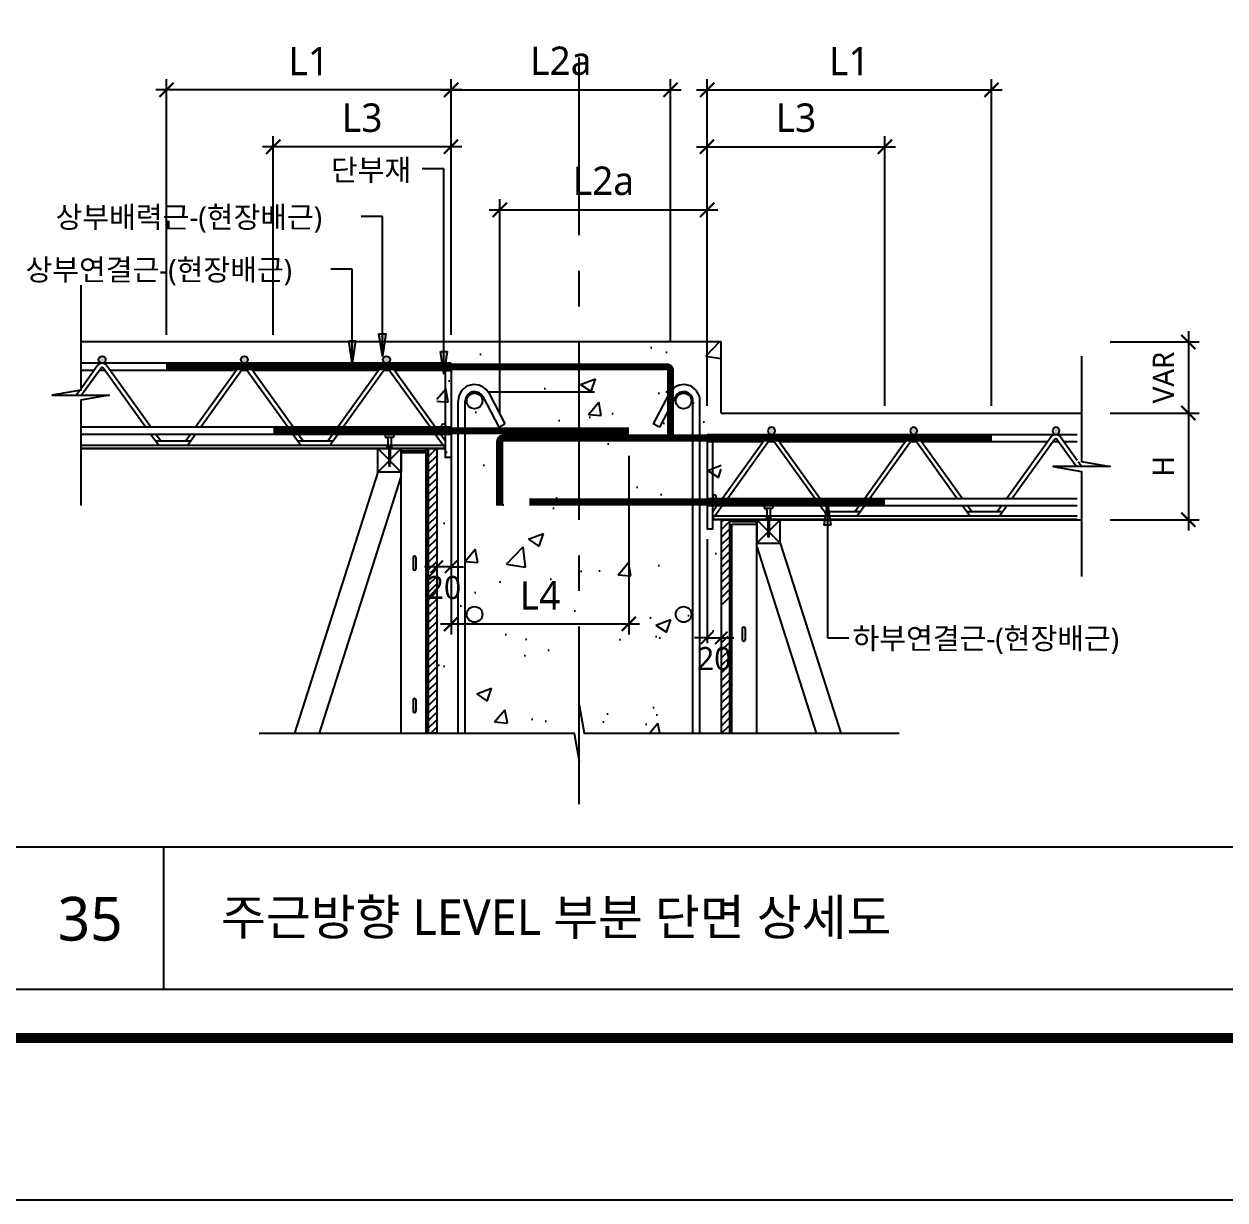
# Model space of a CAD drawing. Extents: x 10983 to 44623, y -18406 to 11294.
# Drawn here: x 31729 to 33418, y -6526 to -4873 of the extents above; entities that cross this region are included whole.
import ezdxf

# ---------------------------------------------------------------- set-up
doc = ezdxf.new("R2010")
doc.units = 0
doc.header["$LTSCALE"] = 100
doc.header["$MEASUREMENT"] = 0
doc.header["$PDMODE"] = 3
doc.header["$PDSIZE"] = 10
for name, pattern in [('CEN', [62, 60, -1, 0, -1]), ('CENTERX2', [4, 2.5, -0.5, 0.5, -0.5]), ('HID', [2.5, 1.5, -1]), ('HIDDEN', [0.375, 0.25, -0.125])]:
    doc.linetypes.add(name, pattern=pattern)
doc.layers.get('0').update_dxf_attribs({"linetype": 'CONTINUOUS'})
doc.layers.get('Defpoints').update_dxf_attribs({"color": 165, "linetype": 'CONTINUOUS'})
for name, color, linetype in [('-비콘 단부', 7, 'CONTINUOUS'), ('DECK-CEN', 1, 'CEN'), ('DECK-CON', 2, 'CONTINUOUS'), ('DECK-DIM', 255, 'CONTINUOUS'), ('DECK-ETC STEEL', 6, 'CONTINUOUS'), ('DECK-HATCH', 251, 'CONTINUOUS'), ('DECK-JOINT BAR', 4, 'HIDDEN'), ('DECK-LATTICE', 7, 'CONTINUOUS'), ('DECK-PG', 4, 'CONTINUOUS'), ('DECK-RC', 251, 'CONTINUOUS'), ('DECK-RC(ETC)', 252, 'CONTINUOUS'), ('DECK-TABLE', 7, 'CONTINUOUS'), ('DECK-TEXT', 7, 'CONTINUOUS'), ('DECK-TITLE TEXT', 3, 'CONTINUOUS'), ('DECK-TRANS', 3, 'CONTINUOUS'), ('form', 7, 'CONTINUOUS')]:
    doc.layers.add(name, color=color, linetype=linetype)
doc.styles.add('SY Panel', font='malgun.ttf')
doc.styles.add('VICON TEXT', font='malgun.ttf')
doc.dimstyles.new('STDECK-DIM', dxfattribs={"dimtxt": 35, "dimasz": 20, "dimexe": 15, "dimexo": 40, "dimgap": 10, "dimtad": 1, "dimdec": 0, "dimtxsty": 'SY Panel', "dimblk": 'ARCHTICK', "dimcen": 2.5, "dimdle": 15, "dimclrd": 7, "dimclre": 7, "dimclrt": 6, "dimadec": 0, "dimazin": 0, "dimtfac": 1, "dimtdec": 0, "dimtmove": 0, "dimatfit": 3, "dimldrblk": 'ARCHTICK', "dimfxl": 1, "dimarcsym": 0})
doc.dimstyles.new('STDECK-DIM 2', dxfattribs={"dimscale": 2.5, "dimtxt": 12, "dimasz": 7, "dimexe": 3, "dimexo": 3, "dimgap": 3, "dimtad": 1, "dimdec": 0, "dimlunit": 6, "dimtxsty": 'VICON TEXT', "dimblk": 'ARCHTICK', "dimcen": 2.5, "dimclrd": 7, "dimclre": 7, "dimclrt": 6, "dimadec": 0, "dimazin": 0, "dimtfac": 1, "dimtdec": 0, "dimtix": 1, "dimtmove": 0, "dimatfit": 3, "dimfxl": 1, "dimarcsym": 0})

# ---------------------------------------------------------------- blocks, each defined once
blk = doc.blocks.new('_ArchTick')
at = {"color": 0, "linetype": 'ByBlock', "const_width": 0.15}
blk.add_lwpolyline([(-0.5, -0.5), (0.5, 0.5)], dxfattribs=at)
blk = doc.blocks.new('*D138')
at = {"layer": 'DECK-DIM', "color": 7, "lineweight": -2}
for p, q in [((32079.5, -5309.9), (32079.5, -5030.5)), ((32329.5, -5309.9), (32329.5, -5030.5)), ((32344.5, -5045.5), (32064.5, -5045.5))]:
    blk.add_line(p, q, dxfattribs=at)
at = {"layer": 'Defpoints', "color": 0, "ltscale": 0.5}
for p in [(32079.5, -5045.5), (32079.5, -5349.9), (32329.5, -5349.9)]:
    blk.add_point(p, dxfattribs=at)
at = {"layer": 'DECK-DIM', "color": 7, "lineweight": -2, "ltscale": 0.5, "xscale": 20, "yscale": 20, "zscale": 20, "rotation": 180}
blk.add_blockref('_ArchTick', (32079.5, -5045.5), dxfattribs=at)
at = {"layer": 'DECK-DIM', "color": 7, "lineweight": -2, "ltscale": 0.5, "xscale": 20, "yscale": 20, "zscale": 20}
blk.add_blockref('_ArchTick', (32329.5, -5045.5), dxfattribs=at)
at = {"layer": 'DECK-DIM', "color": 6, "ltscale": 0.5, "insert": (32204.5, -5004.9), "char_height": 40, "attachment_point": 5, "style": 'SY Panel'}
blk.add_mtext('L3', dxfattribs=at)
blk = doc.blocks.new('*D139')
at = {"layer": 'DECK-DIM', "color": 7, "lineweight": -2}
for p, q in [((31929.5, -5309.9), (31929.5, -4950.5)), ((32329.5, -5309.9), (32329.5, -4950.5)), ((32344.5, -4965.5), (31914.5, -4965.5))]:
    blk.add_line(p, q, dxfattribs=at)
at = {"layer": 'Defpoints', "color": 0, "ltscale": 0.5}
for p in [(31929.5, -4965.5), (31929.5, -5349.9), (32329.5, -5349.9)]:
    blk.add_point(p, dxfattribs=at)
at = {"layer": 'DECK-DIM', "color": 7, "lineweight": -2, "ltscale": 0.5, "xscale": 20, "yscale": 20, "zscale": 20, "rotation": 180}
blk.add_blockref('_ArchTick', (31929.5, -4965.5), dxfattribs=at)
at = {"layer": 'DECK-DIM', "color": 7, "lineweight": -2, "ltscale": 0.5, "xscale": 20, "yscale": 20, "zscale": 20}
blk.add_blockref('_ArchTick', (32329.5, -4965.5), dxfattribs=at)
at = {"layer": 'DECK-DIM', "color": 6, "ltscale": 0.5, "insert": (32129.5, -4925.1), "char_height": 40, "attachment_point": 5, "style": 'SY Panel'}
blk.add_mtext('L1', dxfattribs=at)
blk = doc.blocks.new('*D140')
at = {"layer": 'DECK-DIM', "color": 7, "lineweight": -2}
for p, q in [((32689.5, -5409.9), (32689.5, -5030.5)), ((32939.5, -5409.9), (32939.5, -5030.5)), ((32674.5, -5045.5), (32954.5, -5045.5))]:
    blk.add_line(p, q, dxfattribs=at)
at = {"layer": 'Defpoints', "color": 0, "ltscale": 0.5}
for p in [(32939.5, -5045.5), (32689.5, -5449.9), (32939.5, -5449.9)]:
    blk.add_point(p, dxfattribs=at)
at = {"layer": 'DECK-DIM', "color": 7, "lineweight": -2, "ltscale": 0.5, "xscale": 20, "yscale": 20, "zscale": 20, "rotation": 180}
blk.add_blockref('_ArchTick', (32689.5, -5045.5), dxfattribs=at)
at = {"layer": 'DECK-DIM', "color": 7, "lineweight": -2, "ltscale": 0.5, "xscale": 20, "yscale": 20, "zscale": 20}
blk.add_blockref('_ArchTick', (32939.5, -5045.5), dxfattribs=at)
at = {"layer": 'DECK-DIM', "color": 6, "ltscale": 0.5, "insert": (32814.5, -5004.9), "char_height": 40, "attachment_point": 5, "style": 'SY Panel'}
blk.add_mtext('L3', dxfattribs=at)
blk = doc.blocks.new('*D141')
at = {"layer": 'DECK-DIM', "color": 7, "lineweight": -2}
for p, q in [((32689.5, -5409.9), (32689.5, -4950.5)), ((33089.5, -5409.9), (33089.5, -4950.5)), ((32674.5, -4965.5), (33104.5, -4965.5))]:
    blk.add_line(p, q, dxfattribs=at)
at = {"layer": 'Defpoints', "color": 0, "ltscale": 0.5}
for p in [(33089.5, -4965.5), (32689.5, -5449.9), (33089.5, -5449.9)]:
    blk.add_point(p, dxfattribs=at)
at = {"layer": 'DECK-DIM', "color": 7, "lineweight": -2, "ltscale": 0.5, "xscale": 20, "yscale": 20, "zscale": 20, "rotation": 180}
blk.add_blockref('_ArchTick', (32689.5, -4965.5), dxfattribs=at)
at = {"layer": 'DECK-DIM', "color": 7, "lineweight": -2, "ltscale": 0.5, "xscale": 20, "yscale": 20, "zscale": 20}
blk.add_blockref('_ArchTick', (33089.5, -4965.5), dxfattribs=at)
at = {"layer": 'DECK-DIM', "color": 6, "ltscale": 0.5, "insert": (32889.5, -4925.1), "char_height": 40, "attachment_point": 5, "style": 'SY Panel'}
blk.add_mtext('L1', dxfattribs=at)
blk = doc.blocks.new('*D142')
at = {"layer": 'DECK-DIM', "color": 7, "lineweight": -2}
for p, q in [((33366.2, -5304.9), (33366.2, -5434.9)), ((33256.2, -5319.9), (33381.2, -5319.9)), ((33256.2, -5419.9), (33381.2, -5419.9))]:
    blk.add_line(p, q, dxfattribs=at)
at = {"layer": 'Defpoints', "color": 0, "ltscale": 0.5}
for p in [(33216.2, -5319.9), (33216.2, -5419.9), (33366.2, -5419.9)]:
    blk.add_point(p, dxfattribs=at)
at = {"layer": 'DECK-DIM', "color": 7, "lineweight": -2, "ltscale": 0.5, "xscale": 20, "yscale": 20, "zscale": 20}
for p, rotation in [((33366.2, -5319.9), 90), ((33366.2, -5419.9), 270)]:
    blk.add_blockref('_ArchTick', p, dxfattribs=dict(at, rotation=rotation))
at = {"layer": 'DECK-DIM', "color": 6, "ltscale": 0.5, "insert": (33331.2, -5369.9), "char_height": 30, "attachment_point": 5, "rotation": 90, "style": 'SY Panel'}
blk.add_mtext('VAR', dxfattribs=at)
blk = doc.blocks.new('*D143')
at = {"layer": 'DECK-DIM', "color": 7, "lineweight": -2}
for p, q in [((32689.5, -5597.4), (32689.5, -5743.5)), ((32709.5, -5597.4), (32709.5, -5743.5)), ((32689.5, -5736), (32672, -5736)), ((32689.5, -5736), (32709.5, -5736)), ((32709.5, -5736), (32727, -5736))]:
    blk.add_line(p, q, dxfattribs=at)
at = {"layer": 'Defpoints', "color": 0, "ltscale": 0.5}
for p in [(32689.5, -5589.9), (32709.5, -5589.9), (32709.5, -5736)]:
    blk.add_point(p, dxfattribs=at)
at = {"layer": 'DECK-DIM', "color": 7, "lineweight": -2, "ltscale": 0.5, "xscale": 17.5, "yscale": 17.5, "zscale": 17.5}
blk.add_blockref('_ArchTick', (32689.5, -5736), dxfattribs=at)
at = {"layer": 'DECK-DIM', "color": 7, "lineweight": -2, "ltscale": 0.5, "xscale": 17.5, "yscale": 17.5, "zscale": 17.5, "rotation": 180}
blk.add_blockref('_ArchTick', (32709.5, -5736), dxfattribs=at)
at = {"layer": 'DECK-DIM', "color": 6, "ltscale": 0.5, "insert": (32699.5, -5765.3), "char_height": 32.5, "attachment_point": 5, "style": 'VICON TEXT'}
blk.add_mtext('20', dxfattribs=at)
blk = doc.blocks.new('*D144')
at = {"layer": 'DECK-DIM', "color": 7, "lineweight": -2}
for p, q in [((32329.5, -5479.9), (32329.5, -5731.3)), ((32579.5, -5479.9), (32579.5, -5731.3)), ((32314.5, -5716.3), (32594.5, -5716.3))]:
    blk.add_line(p, q, dxfattribs=at)
at = {"layer": 'Defpoints', "color": 0, "ltscale": 0.5}
for p in [(32329.5, -5439.9), (32579.5, -5439.9), (32579.5, -5716.3)]:
    blk.add_point(p, dxfattribs=at)
at = {"layer": 'DECK-DIM', "color": 7, "lineweight": -2, "ltscale": 0.5, "xscale": 20, "yscale": 20, "zscale": 20, "rotation": 180}
blk.add_blockref('_ArchTick', (32329.5, -5716.3), dxfattribs=at)
at = {"layer": 'DECK-DIM', "color": 7, "lineweight": -2, "ltscale": 0.5, "xscale": 20, "yscale": 20, "zscale": 20}
blk.add_blockref('_ArchTick', (32579.5, -5716.3), dxfattribs=at)
at = {"layer": 'DECK-DIM', "color": 6, "ltscale": 0.5, "insert": (32454.5, -5676.3), "char_height": 40, "attachment_point": 5, "style": 'SY Panel'}
blk.add_mtext('L4', dxfattribs=at)
blk = doc.blocks.new('*D192')
at = {"layer": 'DECK-DIM', "color": 7, "lineweight": -2}
for p, q in [((33256.2, -5419.9), (33381.2, -5419.9)), ((33366.2, -5404.9), (33366.2, -5584.9)), ((33256.2, -5569.9), (33381.2, -5569.9))]:
    blk.add_line(p, q, dxfattribs=at)
at = {"layer": 'Defpoints', "color": 0, "ltscale": 0.5}
for p in [(33216.2, -5419.9), (33216.2, -5569.9), (33366.2, -5569.9)]:
    blk.add_point(p, dxfattribs=at)
at = {"layer": 'DECK-DIM', "color": 7, "lineweight": -2, "ltscale": 0.5, "xscale": 20, "yscale": 20, "zscale": 20}
for p, rotation in [((33366.2, -5419.9), 90), ((33366.2, -5569.9), 270)]:
    blk.add_blockref('_ArchTick', p, dxfattribs=dict(at, rotation=rotation))
at = {"layer": 'DECK-DIM', "color": 6, "ltscale": 0.5, "insert": (33331.2, -5494.9), "char_height": 30, "attachment_point": 5, "rotation": 90, "style": 'SY Panel'}
blk.add_mtext('H', dxfattribs=at)
blk = doc.blocks.new('*D193')
at = {"layer": 'DECK-DIM', "color": 7, "lineweight": -2}
for p, q in [((32309.5, -5497.4), (32309.5, -5643.5)), ((32329.5, -5497.4), (32329.5, -5643.5)), ((32309.5, -5636), (32292, -5636)), ((32329.5, -5636), (32309.5, -5636)), ((32329.5, -5636), (32347, -5636))]:
    blk.add_line(p, q, dxfattribs=at)
at = {"layer": 'Defpoints', "color": 0, "ltscale": 0.5}
for p in [(32309.5, -5489.9), (32329.5, -5489.9), (32309.5, -5636)]:
    blk.add_point(p, dxfattribs=at)
at = {"layer": 'DECK-DIM', "color": 7, "lineweight": -2, "ltscale": 0.5, "xscale": 17.5, "yscale": 17.5, "zscale": 17.5}
blk.add_blockref('_ArchTick', (32309.5, -5636), dxfattribs=at)
at = {"layer": 'DECK-DIM', "color": 7, "lineweight": -2, "ltscale": 0.5, "xscale": 17.5, "yscale": 17.5, "zscale": 17.5, "rotation": 180}
blk.add_blockref('_ArchTick', (32329.5, -5636), dxfattribs=at)
at = {"layer": 'DECK-DIM', "color": 6, "ltscale": 0.5, "insert": (32319.5, -5665.3), "char_height": 32.5, "attachment_point": 5, "style": 'VICON TEXT'}
blk.add_mtext('20', dxfattribs=at)
blk = doc.blocks.new('*D213')
at = {"layer": 'DECK-DIM', "color": 7, "lineweight": -2}
for p, q in [((32329.5, -5309.9), (32329.5, -4950.5)), ((32638.1, -5319.9), (32638.1, -4950.5)), ((32314.5, -4965.5), (32653.1, -4965.5))]:
    blk.add_line(p, q, dxfattribs=at)
at = {"layer": 'Defpoints', "color": 0, "ltscale": 0.5}
for p in [(32638.1, -4965.5), (32329.5, -5349.9), (32638.1, -5359.9)]:
    blk.add_point(p, dxfattribs=at)
at = {"layer": 'DECK-DIM', "color": 7, "lineweight": -2, "ltscale": 0.5, "xscale": 20, "yscale": 20, "zscale": 20, "rotation": 180}
blk.add_blockref('_ArchTick', (32329.5, -4965.5), dxfattribs=at)
at = {"layer": 'DECK-DIM', "color": 7, "lineweight": -2, "ltscale": 0.5, "xscale": 20, "yscale": 20, "zscale": 20}
blk.add_blockref('_ArchTick', (32638.1, -4965.5), dxfattribs=at)
at = {"layer": 'DECK-DIM', "color": 6, "ltscale": 0.5, "insert": (32483.8, -4924.9), "char_height": 40, "attachment_point": 5, "style": 'SY Panel'}
blk.add_mtext('L2a', dxfattribs=at)
blk = doc.blocks.new('*D214')
at = {"layer": 'DECK-DIM', "color": 7, "lineweight": -2}
for p, q in [((32397.9, -5419.9), (32397.9, -5119.3)), ((32689.5, -5409.9), (32689.5, -5119.3)), ((32382.9, -5134.3), (32704.5, -5134.3))]:
    blk.add_line(p, q, dxfattribs=at)
at = {"layer": 'Defpoints', "color": 0, "ltscale": 0.5}
for p in [(32689.5, -5134.3), (32689.5, -5449.9), (32397.9, -5459.9)]:
    blk.add_point(p, dxfattribs=at)
at = {"layer": 'DECK-DIM', "color": 7, "lineweight": -2, "ltscale": 0.5, "xscale": 20, "yscale": 20, "zscale": 20, "rotation": 180}
blk.add_blockref('_ArchTick', (32397.9, -5134.3), dxfattribs=at)
at = {"layer": 'DECK-DIM', "color": 7, "lineweight": -2, "ltscale": 0.5, "xscale": 20, "yscale": 20, "zscale": 20}
blk.add_blockref('_ArchTick', (32689.5, -5134.3), dxfattribs=at)
at = {"layer": 'DECK-DIM', "color": 6, "ltscale": 0.5, "insert": (32543.7, -5093.6), "char_height": 40, "attachment_point": 5, "style": 'SY Panel'}
blk.add_mtext('L2a', dxfattribs=at)
blk = doc.blocks.new('tg3')
at = {"layer": 'DECK-TRANS', "ltscale": 0.5}
h = blk.add_hatch(color=3, dxfattribs=at)
h.dxf.hatch_style = 1
h.paths.add_polyline_path([(6018.8, 42141.7, 1), (6008.8, 42141.7, 0.399881), (6013.6, 42136.7), (6014.1, 42136.7, 0.399881)])
h.paths.add_polyline_path([(6208.9, 42141.7, 1), (6218.9, 42141.7, 1)])
h.paths.add_polyline_path([(6418.8, 42141.7, 1), (6408.8, 42141.7, 0.399881), (6413.6, 42136.7), (6414.1, 42136.7, 0.399881)])
at = {"layer": '-비콘 단부', "color": 116, "ltscale": 0.5}
blk.add_lwpolyline([(6496.5, 42046.7), (6496.5, 42126.7), (6504.5, 42126.7), (6504.5, 42004), (6496.5, 42004), (6496.5, 42036.7)], dxfattribs=at)
blk.add_circle((6494, 42049.2), 2.5, dxfattribs=at)
at = {"layer": 'DECK-LATTICE', "ltscale": 0.5}
for p, q in [((6504.5, 42136.7), (5983.8, 42136.7)), ((6007.5, 42133.4), (5983.8, 42100.3)), ((6020.5, 42133.4), (6082.8, 42046.7)), ((6207.5, 42133.4), (6145.2, 42046.7)), ((6220.5, 42133.4), (6282.8, 42046.7)), ((6407.5, 42133.4), (6345.2, 42046.7)), ((6420.5, 42133.4), (6482.8, 42046.7)), ((6504.5, 42136.7), (6504.5, 42126.7)), ((6002.7, 42126.7), (5983.8, 42126.7)), ((6012.4, 42129.9), (5985, 42091.7)), ((6017.9, 42126.7), (6010.1, 42126.7)), ((6015.6, 42129.9), (6075.4, 42046.7)), ((6202.7, 42126.7), (6025.3, 42126.7)), ((6212.4, 42129.9), (6152.6, 42046.7)), ((6217.9, 42126.7), (6210.1, 42126.7)), ((6215.6, 42129.9), (6275.4, 42046.7)), ((6402.7, 42126.7), (6225.3, 42126.7)), ((6412.4, 42129.9), (6352.6, 42046.7)), ((6417.9, 42126.7), (6410.1, 42126.7)), ((6415.6, 42129.9), (6475.4, 42046.7)), ((6504.5, 42126.7), (6425.3, 42126.7)), ((5982.5, 42098.6), (5977.6, 42091.7)), ((6504.5, 42046.7), (5983.8, 42046.7)), ((6504.5, 42036.7), (5983.8, 42036.7)), ((6082.6, 42036.7), (6093.4, 42021.7)), ((6090, 42036.7), (6096.5, 42027.7)), ((6138, 42036.7), (6131.6, 42027.7)), ((6145.4, 42036.7), (6134.6, 42021.7)), ((6282.6, 42036.7), (6293.4, 42021.7)), ((6290, 42036.7), (6296.5, 42027.7)), ((6338, 42036.7), (6331.6, 42027.7)), ((6345.4, 42036.7), (6334.6, 42021.7)), ((6482.6, 42036.7), (6493.4, 42021.7)), ((6490, 42036.7), (6496.5, 42027.7)), ((6089.1, 42027.7), (6139, 42027.7)), ((6093.4, 42021.7), (6134.6, 42021.7)), ((6289.1, 42027.7), (6339, 42027.7)), ((6293.4, 42021.7), (6334.6, 42021.7))]:
    blk.add_line(p, q, dxfattribs=at)
for centre, radius in [((6014, 42128.7), 8), ((6214, 42128.7), 8), ((6414, 42128.7), 8), ((6014, 42128.7), 2), ((6214, 42128.7), 2), ((6414, 42128.7), 2)]:
    blk.add_arc(centre, radius, 35.7097, 144.2903, dxfattribs=at)
at = {"layer": 'DECK-PG', "ltscale": 0.5}
for p, q in [((5983.8, 42021.7), (6495.5, 42021.7)), ((5983.8, 42017.2), (6495.5, 42017.2)), ((5983.8, 42016.7), (6495.5, 42016.7)), ((6495.5, 42016.7), (6495.5, 42021.7))]:
    blk.add_line(p, q, dxfattribs=at)
at = {"layer": 'DECK-TRANS', "ltscale": 0.5}
for centre in [(6013.8, 42141.7), (6213.9, 42141.7), (6413.8, 42141.7)]:
    blk.add_circle(centre, 5, dxfattribs=at)

msp = doc.modelspace()

# ---------------------------------------------------------------- hatches: boundary and pattern name
at = {"linetype": 'ByBlock'}
h = msp.add_hatch(color=256, dxfattribs=at)
h.paths.add_polyline_path([(32185.8, -5318.4), (32190.5, -5318.4), (32190.5, -5349.9)])
h.paths.add_polyline_path([(32190.5, -5318.4), (32195.2, -5318.4), (32190.5, -5349.9)])
h = msp.add_hatch(color=256, dxfattribs=at)
h.paths.add_polyline_path([(32228.1, -5308.4), (32232.9, -5308.4), (32232.9, -5339.9)])
h.paths.add_polyline_path([(32232.9, -5308.4), (32237.6, -5308.4), (32232.9, -5339.9)])
h = msp.add_hatch(color=256, dxfattribs=at)
h.paths.add_polyline_path([(32314.5, -5333.6), (32319.2, -5333.6), (32319.2, -5365)])
h.paths.add_polyline_path([(32319.2, -5333.6), (32323.9, -5333.6), (32319.2, -5365)])
h = msp.add_hatch(color=256, dxfattribs=at)
h.paths.add_polyline_path([(32858.9, -5545.9), (32858.9, -5577.3), (32863.6, -5577.3)])
h.paths.add_polyline_path([(32858.9, -5545.9), (32854.2, -5577.3), (32858.9, -5577.3)])
at = {"layer": 'DECK-HATCH'}
h = msp.add_hatch(dxfattribs=at)
h.set_pattern_fill('AR-CONC', color=256, scale=30, style=0)
h.set_pattern_definition([(50, (8151.72, -5287.87), (215.178, -18.8256), [22.5, -247.5]), (355, (8151.72, -5287.87), (-41.6254, 225.6576), [18, -198]), (100.4514, (8169.66, -5289.44), (173.5527, 206.832), [19.122, -210.3426]), (46.1842, (8151.72, -5227.87), (320.1724, -49.6558), [33.75, -371.25]), (96.6356, (8178.4, -5232), (280.3986, 292.2356), [28.683, -315.514]), (351.1842, (8151.72, -5227.87), (280.3986, 292.2356), [27, -297]), (21, (8181.72, -5242.87), (179.0721, -120.7857), [22.5, -247.5]), (326, (8181.72, -5242.87), (72.9946, 217.545), [18, -198]), (71.4514, (8196.65, -5252.93), (252.0667, 96.7593), [19.122, -210.3426]), (37.5, (8151.725, -5287.87), (3.64796, 99.86816), [0, -195.6, 0, -201, 0, -198.75]), (7.5, (8151.72, -5287.87), (78.92086, 118.3235), [0, -114.6, 0, -191.1, 0, -75.75]), (327.5, (8084.825, -5287.87), (160.14673, -6.76646), [0, -75, 0, -234, 0, -310.5]), (317.5, (8054.82, -5287.87), (174.95585, 30.0315), [0, -97.5, 0, -155.4, 0, -220.5])])
h.paths.add_polyline_path([(32509.5, -5319.9), (32309.5, -5319.9), (32309.5, -5870), (32502.4, -5870), (32509.5, -5910), (32509.5, -5830)])
h.paths.add_polyline_path([(32709.5, -5319.9), (32509.5, -5319.9), (32509.5, -5830), (32516.5, -5870), (32709.5, -5870)])
at = {"layer": 'DECK-HATCH', "linetype": 'ByBlock'}
h = msp.add_hatch(dxfattribs=at)
h.set_pattern_fill('ANSI31', color=256, scale=60, style=0)
h.set_pattern_definition([(45, (6451.725, -5287.8665), (-5.3033009, 5.3033009), [])])
h.paths.add_polyline_path([(32309.5, -5469.9), (32297.5, -5469.9), (32297.5, -5870), (32309.5, -5870)])
h.paths.add_polyline_path([(32290.2, -5588.5), (32348.8, -5588.5), (32348.8, -5633.5), (32290.2, -5633.5)], flags=9)

# ---------------------------------------------------------------- linework, layer by layer
at = {"linetype": 'ByBlock'}
for p, q in [((32288.9, -5076.3), (32319.2, -5076.3)), ((32319.2, -5365), (32319.2, -5076.3)), ((32232.9, -5143.7), (32202.9, -5143.7)), ((32232.9, -5339.9), (32232.9, -5143.7)), ((32190.5, -5217.7), (32160.5, -5217.7)), ((32190.5, -5349.9), (32190.5, -5217.7)), ((32858.9, -5545.9), (32858.9, -5736)), ((32858.9, -5736), (32888.9, -5736))]:
    msp.add_line(p, q, dxfattribs=at)
for points in [[(32185.8, -5318.4), (32195.2, -5318.4), (32190.5, -5349.9), (32185.8, -5318.4)], [(32228.1, -5308.4), (32237.6, -5308.4), (32232.9, -5339.9), (32228.1, -5308.4)], [(32314.5, -5333.6), (32323.9, -5333.6), (32319.2, -5365), (32314.5, -5333.6)], [(32863.6, -5577.3), (32854.2, -5577.3), (32858.9, -5545.9), (32863.6, -5577.3)]]:
    msp.add_lwpolyline(points, dxfattribs=at)
at = {"layer": 'DECK-CEN', "linetype": 'CENTERX2'}
msp.add_line((32509.5, -5970), (32509.5, -4898), dxfattribs=at)
at = {"layer": 'DECK-CON'}
for p, q in [((32709.5, -5319.9), (31808.8, -5319.9)), ((32709.5, -5419.9), (32709.5, -5319.9)), ((32709.5, -5419.9), (33216.2, -5419.9)), ((32309.5, -5469.9), (31808.8, -5469.9)), ((32709.5, -5569.9), (32709.5, -5870)), ((32709.5, -5569.9), (33216.2, -5569.9)), ((32721.5, -5870), (32721.5, -5569.9)), ((32709.5, -5870), (32721.5, -5870))]:
    msp.add_line(p, q, dxfattribs=at)
for points in [[(31808.8, -5239.9), (31808.8, -5387.8), (31768.8, -5394.9), (31848.8, -5394.9), (31808.8, -5401.9), (31808.8, -5549.9)], [(33216.2, -5339.9), (33216.2, -5487.8), (33256.2, -5494.9), (33176.2, -5494.9), (33216.2, -5501.9), (33216.2, -5649.9)], [(32059.5, -5870), (32502.4, -5870), (32509.5, -5910), (32509.5, -5830), (32516.5, -5870), (32959.5, -5870)]]:
    msp.add_lwpolyline(points, dxfattribs=at)
msp.add_lwpolyline([(32297.5, -5469.9), (32309.5, -5469.9), (32309.5, -5870), (32297.5, -5870)], close=True, dxfattribs=at)
at = {"layer": 'DECK-ETC STEEL'}
for p, q in [((32724.5, -5569.9), (32721.5, -5569.9)), ((32724.5, -5569.9), (32721.5, -5569.9)), ((32724.5, -5572.9), (32724.5, -5569.9)), ((32759.5, -5572.9), (32724.5, -5572.9)), ((32724.5, -5870), (32724.5, -5575.9)), ((32724.5, -5575.9), (32759.5, -5575.9)), ((32721.5, -5870), (32724.5, -5870))]:
    msp.add_line(p, q, dxfattribs=at)
msp.add_lwpolyline([(32294.5, -5469.9), (32297.5, -5469.9), (32297.5, -5870), (32294.5, -5870), (32294.5, -5475.9), (32259.5, -5475.9), (32259.5, -5472.9), (32294.5, -5472.9), (32294.5, -5469.9), (32297.5, -5469.9)], dxfattribs=at)
at = {"layer": 'DECK-HATCH', "linetype": 'ByBlock'}
for p, q in [((32709.5, -5573.5), (32713.1, -5569.9)), ((32709.5, -5584.1), (32721.5, -5572.1)), ((32709.5, -5594.7), (32721.5, -5582.7)), ((32709.5, -5605.3), (32721.5, -5593.3)), ((32709.5, -5615.9), (32721.5, -5603.9)), ((32709.5, -5626.5), (32721.5, -5614.5)), ((32709.5, -5637.1), (32721.5, -5625.1)), ((32709.5, -5647.7), (32721.5, -5635.7)), ((32709.5, -5658.3), (32721.5, -5646.3)), ((32709.5, -5668.9), (32721.5, -5656.9)), ((32709.5, -5679.5), (32721.5, -5667.5)), ((32711.1, -5688.5), (32721.5, -5678.2)), ((32709.5, -5743.2), (32719.1, -5733.5)), ((32709.5, -5753.8), (32721.5, -5741.8)), ((32709.5, -5764.4), (32721.5, -5752.4)), ((32709.5, -5775), (32721.5, -5763)), ((32709.5, -5785.6), (32721.5, -5773.6)), ((32709.5, -5796.2), (32721.5, -5784.2)), ((32709.5, -5806.8), (32721.5, -5794.8)), ((32709.5, -5817.4), (32721.5, -5805.4)), ((32709.5, -5828), (32721.5, -5816)), ((32709.5, -5838.6), (32721.5, -5826.6)), ((32709.5, -5849.2), (32721.5, -5837.2)), ((32709.5, -5859.9), (32721.5, -5847.9)), ((32710, -5870), (32721.5, -5858.5))]:
    msp.add_line(p, q, dxfattribs=at)
at = {"layer": 'DECK-JOINT BAR', "const_width": 10}
for points in [[(31928.9, -5354.9), (32633.1, -5354.9, -0.414214), (32638.1, -5359.9), (32638.1, -5454.9)], [(32397.9, -5549.9), (32397.9, -5459.9, -0.414214), (32402.9, -5454.9), (33090.1, -5454.9)]]:
    msp.add_lwpolyline(points, format="xyb", dxfattribs=at)
for points in [[(32079.5, -5444.9), (32579.5, -5444.9)], [(32939.5, -5544.9), (32439.5, -5544.9)]]:
    msp.add_lwpolyline(points, dxfattribs=at)
at = {"layer": 'DECK-RC'}
for p, q in [((32339.5, -5870), (32339.5, -5402.9)), ((32349.5, -5870), (32349.5, -5402.9)), ((32374, -5396.8), (32396.5, -5439.8)), ((32382.9, -5392.2), (32405.3, -5435.2)), ((32636.1, -5392.2), (32613.6, -5435.2)), ((32645, -5396.8), (32622.5, -5439.8)), ((32669.5, -5870), (32669.5, -5402.9)), ((32679.5, -5870), (32679.5, -5402.9)), ((32396.5, -5439.8), (32405.3, -5435.2)), ((32622.5, -5439.8), (32613.6, -5435.2))]:
    msp.add_line(p, q, dxfattribs=at)
at = {"layer": 'DECK-RC', "linetype": 'HID'}
msp.add_line((32381.4, -5389.9), (32637.5, -5389.9), dxfattribs=at)
at = {"layer": 'DECK-RC'}
for centre in [(32362.5, -5402.9), (32656.5, -5402.9), (32362.5, -5702.9), (32656.5, -5702.9)]:
    msp.add_circle(centre, 11, dxfattribs=at)
for centre, radius, start, end in [((32362.5, -5402.9), 23, 27.5898, 180), ((32656.5, -5402.9), 23, 0, 152.4102), ((32362.5, -5402.9), 13, 27.5824, 180), ((32656.5, -5402.9), 13, 0, 152.4176)]:
    msp.add_arc(centre, radius, start, end, dxfattribs=at)
at = {"layer": 'DECK-RC(ETC)'}
for p, q in [((32237, -5450.9), (32237, -5452.9)), ((32238, -5449.9), (32248, -5449.9)), ((32238, -5453.9), (32248, -5453.9)), ((32249, -5450.9), (32249, -5452.9)), ((32226.5, -5502.9), (32259.5, -5469.9)), ((32259.5, -5502.9), (32226.5, -5469.9)), ((32239, -5468.5), (32239, -5469.3)), ((32239.6, -5467.9), (32240.1, -5467.9)), ((32239.6, -5469.9), (32246.4, -5469.9)), ((32240.1, -5467.9), (32245.9, -5467.9)), ((32240.7, -5456.2), (32240.7, -5466.6)), ((32242, -5467.9), (32244, -5467.9)), ((32242, -5469.9), (32242, -5490.4)), ((32244, -5469.9), (32244, -5490.4)), ((32245.3, -5456.2), (32245.3, -5466.6)), ((32245.9, -5467.9), (32246.4, -5467.9)), ((32247, -5468.5), (32247, -5469.3)), ((32259.5, -5870), (32259.5, -5475.9)), ((32226.5, -5502.9), (32109.5, -5870)), ((32242, -5490.4), (32243, -5495.4)), ((32243, -5495.4), (32244, -5490.4)), ((32259.5, -5508), (32144.1, -5870)), ((32770, -5550.9), (32770, -5552.9)), ((32781, -5549.9), (32771, -5549.9)), ((32781, -5553.9), (32771, -5553.9)), ((32782, -5550.9), (32782, -5552.9)), ((32759.5, -5602.9), (32792.5, -5569.9)), ((32792.5, -5602.9), (32759.5, -5569.9)), ((32772, -5568.5), (32772, -5569.3)), ((32773.1, -5567.9), (32772.6, -5567.9)), ((32779.4, -5569.9), (32772.6, -5569.9)), ((32778.9, -5567.9), (32773.1, -5567.9)), ((32773.7, -5556.2), (32773.7, -5566.6)), ((32777, -5567.9), (32775, -5567.9)), ((32775, -5569.9), (32775, -5590.4)), ((32777, -5569.9), (32777, -5590.4)), ((32778.3, -5556.2), (32778.3, -5566.6)), ((32779.4, -5567.9), (32778.9, -5567.9)), ((32780, -5568.5), (32780, -5569.3)), ((32759.5, -5575.9), (32759.5, -5572.9)), ((32759.5, -5870), (32759.5, -5575.9)), ((32776, -5595.4), (32775, -5590.4)), ((32777, -5590.4), (32776, -5595.4)), ((32792.5, -5602.9), (32877.6, -5870)), ((32276, -5622.9), (32276, -5638.9)), ((32280, -5622.9), (32280, -5638.9)), ((32759.5, -5608), (32843, -5870)), ((32739, -5722.9), (32739, -5738.9)), ((32743, -5722.9), (32743, -5738.9)), ((32276, -5822.9), (32276, -5838.9)), ((32280, -5822.9), (32280, -5838.9))]:
    msp.add_line(p, q, dxfattribs=at)
for points in [[(32226.5, -5469.9), (32259.5, -5469.9), (32259.5, -5502.9), (32226.5, -5502.9), (32226.5, -5469.9)], [(32792.5, -5569.9), (32759.5, -5569.9), (32759.5, -5602.9), (32792.5, -5602.9), (32792.5, -5569.9)]]:
    msp.add_lwpolyline(points, dxfattribs=at)
for centre, radius, start, end in [((32238, -5450.9), 1, 90, 180), ((32238, -5452.9), 1, 180, 270), ((32237.9, -5456.6), 2.75, 7.7709, 89.4479), ((32248, -5456.6), 2.75, 90.5521, 172.2291), ((32248, -5450.9), 1, 0, 90), ((32248, -5452.9), 1, 270, 0), ((32239.6, -5468.5), 0.6, 90, 180), ((32239.6, -5469.3), 0.6, 180, 270), ((32239.3, -5466.5), 1.39, 281.7725, 355.1369), ((32246.7, -5466.5), 1.39, 184.8631, 258.2275), ((32246.4, -5468.5), 0.6, 0, 90), ((32246.4, -5469.3), 0.6, 270, 0), ((32771, -5550.9), 1, 90, 180), ((32771, -5552.9), 1, 180, 270), ((32770.9, -5556.6), 2.75, 7.7709, 89.4479), ((32781, -5556.6), 2.75, 90.5521, 172.2291), ((32781, -5550.9), 1, 0, 90), ((32781, -5552.9), 1, 270, 0), ((32772.6, -5568.5), 0.6, 90, 180), ((32772.6, -5569.3), 0.6, 180, 270), ((32772.3, -5566.5), 1.39, 281.7725, 355.1369), ((32779.7, -5566.5), 1.39, 184.8631, 258.2275), ((32779.4, -5568.5), 0.6, 0, 90), ((32779.4, -5569.3), 0.6, 270, 0), ((32278, -5622.9), 2, 0, 180), ((32278, -5622.9), 2, 0, 180), ((32278, -5638.9), 2, 180, 0), ((32741, -5722.9), 2, 0, 180), ((32741, -5722.9), 2, 0, 180), ((32741, -5738.9), 2, 180, 0), ((32278, -5822.9), 2, 0, 180), ((32278, -5822.9), 2, 0, 180), ((32278, -5838.9), 2, 180, 0)]:
    msp.add_arc(centre, radius, start, end, dxfattribs=at)
at = {"layer": 'DECK-TABLE', "ltscale": 0.5}
for p, q in [((35125.1, -6030.1), (28325.1, -6030.1)), ((31925.1, -6030.1), (31925.1, -6230.1))]:
    msp.add_line(p, q, dxfattribs=at)
msp.add_lwpolyline([(28325.1, -1280.1), (35125.1, -1280.1), (35125.1, -6230.1), (28325.1, -6230.1)], close=True, dxfattribs=at)
at = {"layer": 'Defpoints'}
msp.add_lwpolyline([(27802.5, -6526.2), (36212.5, -6526.2), (36212.5, -586.2), (27802.5, -586.2)], close=True, dxfattribs=at)
at = {"layer": 'form', "color": 30, "const_width": 14.2}
msp.add_lwpolyline([(28093.2, -980.1), (28093.2, -6298.4), (36046.8, -6298.4), (36046.8, -980.1)], close=True, dxfattribs=at)

# ---------------------------------------------------------------- block references
at = {"layer": '-비콘 단부'}
msp.add_blockref('tg3', (25825, -47486.6), dxfattribs=at)
at = {"layer": '-비콘 단부', "xscale": -1}
msp.add_blockref('tg3', (39193.9, -47586.6), dxfattribs=at)

# ---------------------------------------------------------------- texts
at = {"layer": 'DECK-TEXT', "style": 'VICON TEXT'}
for s, p in [('단부재', (32160.6, -5093.1)), ('상부배력근-(현장배근)', (31773.4, -5159.5)), ('상부연결근-(현장배근)', (31731.1, -5233.5)), ('하부연결근-(현장배근)', (32894, -5751.8))]:
    msp.add_text(s, height=30, dxfattribs=at).set_placement(p)
at = {"layer": 'DECK-TITLE TEXT', "color": 3, "style": 'VICON TEXT'}
for s, height, p in [('35', 61.43, (31776.3, -6161.6)), ('주근방향 LEVEL 부분 단면 상세도', 50.257, (32006.1, -6153.8))]:
    msp.add_text(s, height=height, dxfattribs=at).set_placement(p)

# ---------------------------------------------------------------- dimensions: what is measured, and where the dimension line sits
at = {"layer": 'DECK-DIM'}
for base, p1, p2, angle, text, override, picture, middle in [((31929.5, -4965.5), (32329.5, -5349.9), (31929.5, -5349.9), 180, 'L1', {"dimtxt": 40, "dimgap": 20}, '*D139', (32129.5, -4925.1)), ((32079.5, -5045.5), (32329.5, -5349.9), (32079.5, -5349.9), 180, 'L3', {"dimtxt": 40, "dimgap": 20}, '*D138', (32204.5, -5004.9)), ((33366.2, -5569.9), (33216.2, -5419.9), (33216.2, -5569.9), 90, 'H', {"dimtxt": 30, "dimgap": 20}, '*D192', (33331.2, -5494.9))]:
    dim = msp.add_linear_dim(base=base, p1=p1, p2=p2, angle=angle, text=text, dimstyle='STDECK-DIM', override=override, dxfattribs=at)
    dim.commit()
    dim.dimension.update_dxf_attribs({"geometry": picture, "text_midpoint": middle})
for base, p1, p2, text, picture, middle in [((32638.1, -4965.5), (32329.5, -5349.9), (32638.1, -5359.9), 'L2a', '*D213', (32483.8, -4924.9)), ((33089.5, -4965.5), (32689.5, -5449.9), (33089.5, -5449.9), 'L1', '*D141', (32889.5, -4925.1)), ((32939.5, -5045.5), (32689.5, -5449.9), (32939.5, -5449.9), 'L3', '*D140', (32814.5, -5004.9)), ((32689.5, -5134.3), (32397.9, -5459.9), (32689.5, -5449.9), 'L2a', '*D214', (32543.7, -5093.6)), ((32579.5, -5716.3), (32329.5, -5439.9), (32579.5, -5439.9), 'L4', '*D144', (32454.5, -5676.3))]:
    dim = msp.add_linear_dim(base=base, p1=p1, p2=p2, text=text, dimstyle='STDECK-DIM', override={"dimtxt": 40, "dimgap": 20}, dxfattribs=at)
    dim.commit()
    dim.dimension.update_dxf_attribs({"geometry": picture, "text_midpoint": middle})
dim = msp.add_linear_dim(base=(33366.2, -5419.9), p1=(33216.2, -5319.9), p2=(33216.2, -5419.9), angle=90, text='VAR', dimstyle='STDECK-DIM', override={"dimtxt": 30, "dimgap": 20}, dxfattribs=at)
dim.commit()
dim.dimension.update_dxf_attribs({"geometry": '*D142', "text_midpoint": (33366.2, -5369.9), "dimtype": 160})
dim = msp.add_linear_dim(base=(32309.5, -5636), p1=(32329.5, -5489.9), p2=(32309.5, -5489.9), angle=180, dimstyle='STDECK-DIM 2', override={"dimtxt": 13, "dimgap": 5, "dimtad": 2, "dimtoh": 0}, dxfattribs=at)
dim.commit()
dim.dimension.update_dxf_attribs({"geometry": '*D193', "text_midpoint": (32319.5, -5665.3)})
dim = msp.add_linear_dim(base=(32709.5, -5736), p1=(32689.5, -5589.9), p2=(32709.5, -5589.9), dimstyle='STDECK-DIM 2', override={"dimtxt": 13, "dimgap": 5, "dimtad": 2, "dimtoh": 0}, dxfattribs=at)
dim.commit()
dim.dimension.update_dxf_attribs({"geometry": '*D143', "text_midpoint": (32699.5, -5765.3)})

doc.saveas('drawing.dxf')
